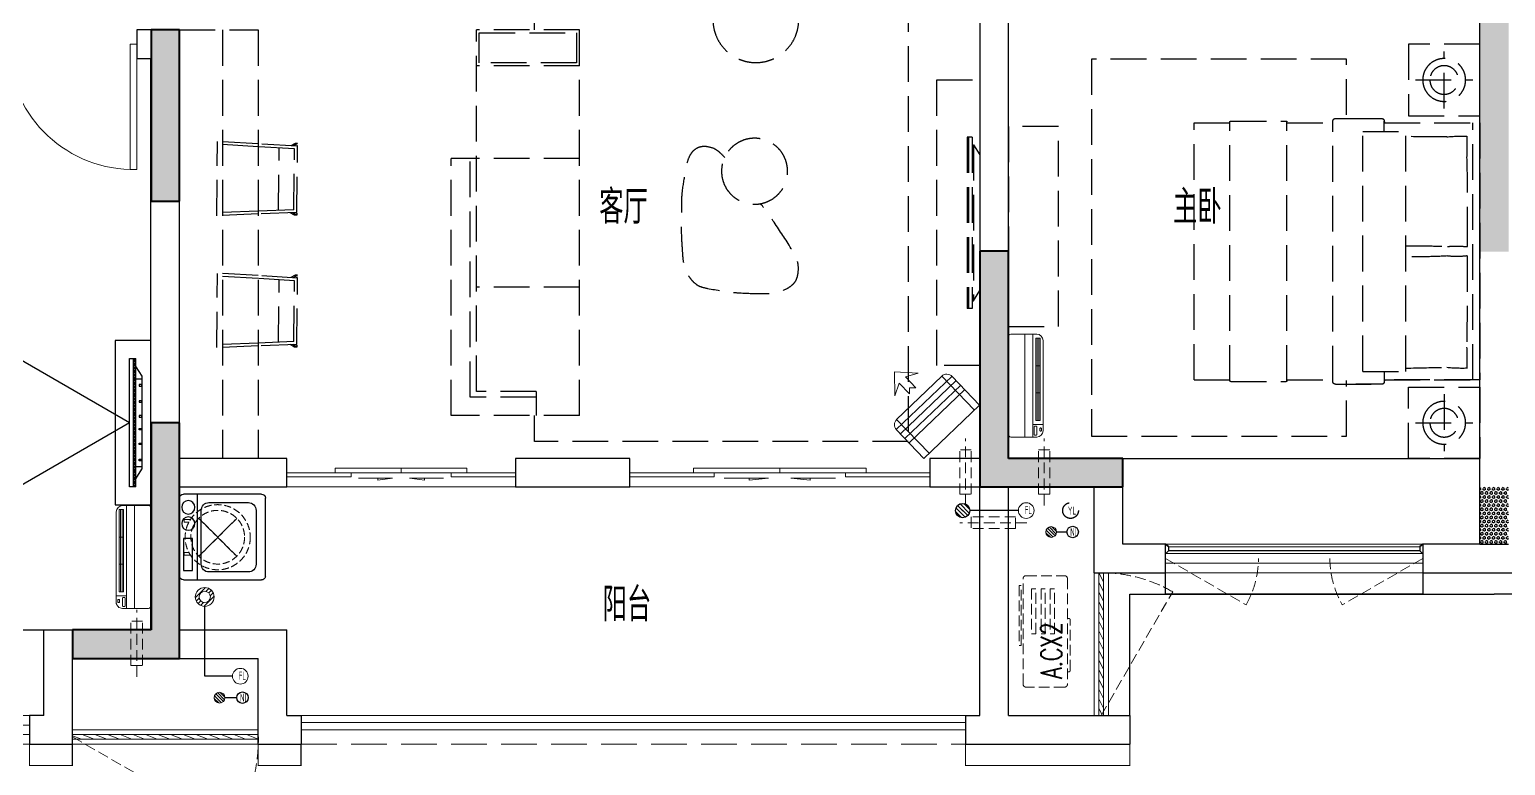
# Model space of a CAD drawing. Extents: x 3753737 to 4713801, y -857380 to 24339.
# Drawn here: x 4483999 to 4494327, y -768696 to -763543 of the extents above; entities that cross this region are included whole.
import ezdxf

# ---------------------------------------------------------------- set-up
doc = ezdxf.new("R2010")
doc.units = 0
doc.header["$LTSCALE"] = 1000
doc.header["$MEASUREMENT"] = 0
for name, pattern in [('$1$DASH', [0.35, 0.25, -0.1]), ('A户型$0$DASH', [0.35, 0.25, -0.1]), ('DASH', [0.35, 0.25, -0.1]), ('HIDDEN', [0.375, 0.25, -0.125])]:
    doc.linetypes.add(name, pattern=pattern)
doc.layers.get('0').update_dxf_attribs({"linetype": 'CONTINUOUS'})
for name, color, linetype in [('!!电气', 1, 'CONTINUOUS'), ('3-栏杆1', 252, 'CONTINUOUS'), ('3.5方案汇报，与郭总、侯月琴确定户型_t8$0$2020.03.04 -1安徽标准化洋房户型(UA）_t8_t8$0$fur', 252, 'CONTINUOUS'), ('3.5方案汇报，与郭总、侯月琴确定户型_t8$0$2020.03.04 -1安徽标准化洋房户型(UA）_t8_t8$0$FURN', 252, 'CONTINUOUS'), ('3.5方案汇报，与郭总、侯月琴确定户型_t8$0$2020.03.04 -1安徽标准化洋房户型(UA）_t8_t8$0$看线', 154, 'CONTINUOUS'), ('5fur', 175, 'CONTINUOUS'), ('LVTRY', 252, 'CONTINUOUS'), ('VPIPE-凝结', 150, 'CONTINUOUS'), ('VPIPE-雨水', 4, 'DASH'), ('WALL', 252, 'CONTINUOUS'), ('保温', 6, 'CONTINUOUS'), ('看线', 185, 'CONTINUOUS')]:
    doc.layers.add(name, color=color, linetype=linetype)
for name, color, linetype, lineweight in [('COLUMN', 252, 'CONTINUOUS', 40), ('EQUIP_地漏', 7, 'CONTINUOUS', 18), ('PUB_HATCH', 8, 'CONTINUOUS', 9), ('PUB_TEXT', 7, 'CONTINUOUS', 20), ('VPIPE-废水', 31, 'TG_F', 18), ('WINDOW', 146, 'CONTINUOUS', 20), ('平面-栏杆', 56, 'CONTINUOUS', 15), ('平面-看线', 252, 'CONTINUOUS', 15), ('平面-空调室内机', 176, 'CONTINUOUS', 9), ('平面-空调预留孔', 252, 'CONTINUOUS', 15), ('粉刷', 251, 'CONTINUOUS', 9)]:
    doc.layers.add(name, color=color, linetype=linetype, lineweight=lineweight)
doc.styles.add('_TCH_DIM', font='SIMPLEX', dxfattribs={"bigfont": 'GBCBIG'})
doc.styles.get("Standard").update_dxf_attribs({"font": 'gbenor.shx', "bigfont": 'gbcbig.shx'})
doc.styles.add('TG_LINETYPE', font='SIMPLEX', dxfattribs={"width": 0.8, "height": 3, "bigfont": 'HZTXT'})
doc.linetypes.add('TG_F', pattern='A,2,-0.3,["F",TG_LINETYPE,S=0.1,R=0,X=-0.23,Y=-0.15],0', length=2.3)

# ---------------------------------------------------------------- blocks, each defined once
blk = doc.blocks.new('GFDGFSDFGD')
at = {"layer": 'PUB_HATCH'}
for points in [[(436417, 368724), (436217, 368724), (436217, 367524), (436417, 367524)], [(443017, 365524), (443017, 365724), (442217, 365724), (442217, 367174), (442017, 367174), (442017, 365524)], [(435667, 364324), (436417, 364324), (436417, 365974), (436217, 365974), (436217, 364524), (435667, 364524)]]:
    blk.add_hatch(color=256, dxfattribs=at).paths.add_polyline_path(points)
at = {"layer": 'COLUMN', "color": 252}
for p, q in [((436417, 368724), (436217, 368724)), ((436217, 368724), (436217, 367524)), ((436417, 367524), (436417, 368724)), ((436217, 367524), (436417, 367524)), ((442217, 367174), (442017, 367174)), ((442017, 367174), (442017, 365524)), ((442217, 365724), (442217, 367174)), ((436417, 365974), (436217, 365974)), ((436217, 365974), (436217, 364524)), ((436417, 364324), (436417, 365974)), ((443017, 365724), (442217, 365724)), ((443017, 365524), (443017, 365724)), ((442017, 365524), (443017, 365524)), ((436217, 364524), (435667, 364524)), ((435667, 364524), (435667, 364324)), ((435667, 364324), (436417, 364324))]:
    blk.add_line(p, q, dxfattribs=at)
blk = doc.blocks.new('dongkong')
at = {"layer": '平面-空调预留孔', "color": 8, "linetype": 'HIDDEN', "ltscale": 0.3}
for p, q in [((-603836, 210821), (-603836, 210511)), ((-603836, 210821), (-603756, 210821)), ((-603796, 210900), (-603796, 210431)), ((-603756, 210821), (-603756, 210511))]:
    blk.add_line(p, q, dxfattribs=at)
blk.add_lwpolyline([(-603756, 210511), (-603836, 210511)], dxfattribs=at)
blk = doc.blocks.new('A$C001338C2')
at = {"color": 8}
for p, q in [((845, 304), (55, 304)), ((109, 215), (109, 304)), ((0, 249), (0, 22)), ((900, 22), (900, 249)), ((22, 0), (878, 0))]:
    blk.add_line(p, q, dxfattribs=at)
at = {"color": 8, "lineweight": 5}
for p, q in [((865, 279), (144, 279)), ((144, 279), (144, 266)), ((387, 279), (144, 279)), ((144, 279), (144, 253)), ((144, 266), (865, 266)), ((387, 240), (387, 279)), ((865, 279), (622, 279)), ((622, 279), (622, 240)), ((865, 253), (865, 279)), ((865, 266), (865, 240)), ((900, 215), (0, 215)), ((900, 143), (0, 143)), ((144, 240), (144, 253)), ((144, 253), (865, 253)), ((865, 240), (144, 240)), ((622, 240), (387, 240))]:
    blk.add_line(p, q, dxfattribs=at)
at = {"color": 8}
for points in [[(73, 275), (57, 275, -0.414214), (51, 281), (51, 283, -0.414214), (57, 289), (73, 289, -0.414214), (79, 283), (79, 281, -0.414214)], [(89, 226), (22, 226, -0.414214), (17, 232), (17, 243, -0.414214), (22, 249), (89, 249, -0.414214), (95, 243), (95, 232, -0.414214)]]:
    blk.add_lwpolyline(points, format="xyb", close=True, dxfattribs=at)
for centre, radius, start, end in [((55, 249), 55, 90, 180), ((845, 249), 55, 360, 90), ((22, 22), 22, 180, 270), ((878, 22), 22, 270, 360)]:
    blk.add_arc(centre, radius, start, end, dxfattribs=at)
blk = doc.blocks.new('$lvtry$00000171')
for p, q in [((-74, 11), (-11, 74)), ((-70, -27), (27, 70)), ((-53, -53), (53, 53)), ((-27, -70), (70, 27)), ((11, -74), (74, -11))]:
    blk.add_line(p, q)
blk.add_circle((0, 0), 75)
blk.add_point((0, 0))
blk = doc.blocks.new('$TwtSys$00000141')
at = {"color": 252}
for p, q in [((-47, 4), (-5, 46)), ((-47, 4), (-5, 46)), ((-44, -18), (18, 44)), ((-44, -18), (18, 44)), ((-33, -33), (33, 33)), ((-33, -33), (33, 33)), ((-16, -44), (44, 16)), ((-16, -44), (44, 16)), ((6, -46), (46, -6)), ((6, -46), (46, -6))]:
    blk.add_line(p, q, dxfattribs=at)
blk.add_circle((0, 0), 47, dxfattribs=at)
blk.add_circle((0, 0), 47, dxfattribs=at)
blk = doc.blocks.new('RECTANG')
for p, q in [((1, 1), (0, 1)), ((0, 1), (0, 0)), ((1, 0), (1, 1)), ((0, 0), (1, 0))]:
    blk.add_line(p, q)
blk = doc.blocks.new('洗衣机')
at = {"layer": 'LVTRY'}
for p, q in [((3791567, 243472), (3791021, 243472)), ((3791117, 243472), (3791117, 242872)), ((3790994, 243445), (3790994, 242899)), ((3791145, 242982), (3791145, 243358)), ((3791199, 243413), (3791475, 243413)), ((3791529, 243358), (3791529, 242982)), ((3791595, 242899), (3791595, 243445)), ((3791021, 242872), (3791567, 242872)), ((3791475, 242928), (3791199, 242928))]:
    blk.add_line(p, q, dxfattribs=at)
at = {"layer": 'LVTRY', "extrusion": (0, 0, -1)}
for centre, major_axis, start_param, end_param in [((3791021, 243445), (0, 27.6), -1.570796, 0), ((3791567, 243445), (0, 27.6), 0, 1.570796), ((3791055, 243380), (0, 46.9), 3.141593, 9.424778), ((3791199, 243358), (0, 54.7), 4.712389, 6.283185), ((3791475, 243358), (0, 54.7), 0, 1.570796), ((3791055, 243266), (0, 46.9), 3.141593, 9.424778), ((3791199, 242982), (0, 54.7), 3.141593, 4.712389), ((3791475, 242982), (0, 54.7), 1.570796, 3.141593), ((3791021, 242899), (0, 27.6), 3.141593, 4.712389), ((3791567, 242899), (0, 27.6), 1.570796, 3.141593)]:
    blk.add_ellipse(centre, major_axis=major_axis, ratio=0.986385, start_param=start_param, end_param=end_param, dxfattribs=at)
at = {"layer": 'LVTRY', "xscale": 63.25620569481588, "yscale": 224.5369532744355, "zscale": 64.12934308941763, "rotation": 180}
blk.add_blockref('RECTANG', (3791085, 243162), dxfattribs=at)
blk = doc.blocks.new('$TwtSys$00000543')
at = {"color": 252}
for p, q in [((-94, -9), (9, 94)), ((-9, -94), (94, 9)), ((12, 55), (42, 84)), ((40, 40), (66, 66)), ((55, 12), (84, 42)), ((-84, -42), (-55, -12)), ((-66, -66), (-40, -40)), ((-42, -84), (-12, -55))]:
    blk.add_line(p, q, dxfattribs=at)
for radius in [94, 56.4]:
    blk.add_circle((0, 0), radius, dxfattribs=at)
blk = doc.blocks.new('dnfhfn')
at = {"color": 252, "linetype": '$1$DASH', "ltscale": 0.2}
for p, q in [((102, 463, 0), (122, 463, 0)), ((102, 417, 0), (102, 463, 0)), ((122, 463, 0), (122, 429, 0)), ((353, 463, 0), (333, 463, 0)), ((333, 463, 0), (333, 429, 0)), ((353, 417, 0), (353, 463, 0))]:
    blk.add_line(p, q, dxfattribs=at)
at = {"color": 252, "linetype": '$1$DASH', "ltscale": 0.2, "elevation": 0}
for points in [[(95, 360), (95, 360), (360, 95), (360, 95)], [(360, 360), (95, 95), (95, 95), (360, 360)]]:
    blk.add_lwpolyline(points, close=True, dxfattribs=at)
at = {"color": 252, "linetype": '$1$DASH', "ltscale": 0.2}
for radius in [228, 188]:
    blk.add_circle((228, 228, 0), radius, dxfattribs=at)
blk = doc.blocks.new('A$C718F517F')
at = {"layer": '保温', "linetype": 'Continuous', "ltscale": 10}
h = blk.add_hatch(dxfattribs=at)
h.set_pattern_fill('HEX', color=251, scale=10, angle=90, style=0)
h.set_pattern_definition([(90, (-503782.455, -514000.21), (-16.49778, 1e-15), [9.525, -19.05]), (210, (-503782.455, -514000.21), (8.24889, -14.2874966), [9.525, -19.05]), (150, (-503782.455, -513990.684), (-8.24889, -14.2874966), [9.525, -19.05])])
h.paths.add_polyline_path([(0, 2048), (200, 2048), (200, 4900), (0, 4900)])
h = blk.add_hatch(dxfattribs=at)
h.set_pattern_fill('HEX', color=251, scale=10, angle=90, style=0)
h.set_pattern_definition([(90, (-503782.47, -516048.461), (-16.49778, 1e-15), [9.525, -19.05]), (210, (-503782.47, -516048.461), (8.24889, -14.2874966), [9.525, -19.05]), (150, (-503782.47, -516038.936), (-8.24889, -14.2874966), [9.525, -19.05])])
h.paths.add_polyline_path([(0, 0), (200, 0), (200, 398), (0, 398)])
at = {"layer": '保温', "color": 251, "linetype": 'ByBlock', "ltscale": 10}
blk.add_line((0, 0), (200, 0), dxfattribs=at)
blk = doc.blocks.new('fergve')
at = {"layer": '平面-空调预留孔', "color": 8, "linetype": 'DASH', "ltscale": 0.3}
for p, q in [((119063, 54988), (119063, 54978)), ((119073, 54968), (119426, 54968)), ((119436, 54978), (119436, 54988))]:
    blk.add_line(p, q, dxfattribs=at)
blk.add_lwpolyline([(119716, 54988), (118976, 54988, -0.414214), (118956, 55008), (118956, 55278, -0.414214), (118976, 55298), (119716, 55298, -0.414214), (119736, 55278), (119736, 55008, -0.414214)], format="xyb", close=True, dxfattribs=at)
for points in [[(119667, 55327), (119247, 55327), (119247, 55312), (119667, 55312)], [(119645, 55239), (119330, 55239), (119330, 55210), (119645, 55210)], [(119645, 55173), (119330, 55173), (119330, 55144), (119645, 55144)], [(119645, 55108), (119330, 55108), (119330, 55079), (119645, 55079)]]:
    blk.add_lwpolyline(points, close=True, dxfattribs=at)
for centre, start, end in [((119073, 54978), 180, 270), ((119426, 54978), 270, 0)]:
    blk.add_arc(centre, 10, start, end, dxfattribs=at)
at = {"layer": '平面-空调预留孔', "color": 8, "linetype": 'DASH', "ltscale": 0.3, "style": '_TCH_DIM', "width": 0.705882}
blk.add_text('A.CX2', height=146.9, dxfattribs=at).set_placement((119015, 55027))
blk = doc.blocks.new('dasdasf1sa2f31as32f')
at = {"color": 8}
for p, q in [((-116, 586), (43, 640)), ((83, 477), (43, 640)), ((-270, 524), (-428, 237)), ((-270, 524), (114, 314)), ((-23, 586), (-116, 586)), ((-23, 586), (-73, 493)), ((32, 555), (-18, 463)), ((83, 477), (32, 555)), ((-473, 260), (-339, 504)), ((93, 169), (-381, 428)), ((115, 208), (-359, 468)), ((135, 245), (-339, 505)), ((-31, 504), (-73, 493)), ((-18, 463), (-31, 504)), ((72, 132), (-401, 392)), ((114, 314), (-44, 26)), ((0, 0), (-473, 260)), ((134, 244), (0, 0))]:
    blk.add_line(p, q, dxfattribs=at)
for centre, start, end in [((-294, 479), 61.2593, 151.2593), ((89, 269), 331.2593, 61.2593)]:
    blk.add_arc(centre, 51.3, start, end, dxfattribs=at)
blk = doc.blocks.new('GDGDRGDGDRGDR')
at = {"layer": '平面-空调室内机', "ltscale": 0.3, "xscale": -1}
for p, rotation in [((1045713, 653503), 180), ((231446, 1046278), 270)]:
    blk.add_blockref('dongkong', p, dxfattribs=dict(at, rotation=rotation))
at = {"layer": '平面-空调预留孔', "xscale": -1, "rotation": 15.00000000331026}
blk.add_blockref('dasdasf1sa2f31as32f', (441626, 442932), dxfattribs=at)
at = {"layer": '平面-空调预留孔', "rotation": 90}
blk.add_blockref('fergve', (497618, 322375), dxfattribs=at)
blk = doc.blocks.new('FGDGDGRDGRRD')
at = {"layer": '5fur', "color": 252, "linetype": 'A户型$0$DASH'}
for p, q in [((423435, 366695), (423435, 363577)), ((426050, 366458), (426050, 366695)), ((425735, 363758), (425735, 366458)), ((425735, 366458), (426457, 366458)), ((426437, 366438), (425757, 366438)), ((425757, 366438), (425757, 366228)), ((426437, 366228), (426437, 366438)), ((426457, 363928), (426457, 366458)), ((428535, 366458), (427985, 366458)), ((427985, 366458), (427985, 363458)), ((428235, 366458), (428235, 363458)), ((428535, 363458), (428535, 366458)), ((419435, 366358), (419935, 366358)), ((419435, 365858), (419435, 366358)), ((419435, 366358), (419935, 366358)), ((419435, 365858), (419435, 366358)), ((419685, 365908), (419685, 366308)), ((419685, 365908), (419685, 366308)), ((419935, 366358), (419935, 365858)), ((419935, 366358), (419935, 365858)), ((420369, 365863), (420369, 366254)), ((420369, 366254), (422153, 366254)), ((420369, 365863), (420369, 366254)), ((420369, 366254), (422153, 366254)), ((422153, 366254), (422153, 363613)), ((422153, 366254), (422153, 363613)), ((425735, 366208), (426457, 366208)), ((425757, 366228), (426437, 366228)), ((419885, 366108), (419485, 366108)), ((419885, 366108), (419485, 366108)), ((423235, 366108), (422935, 366108)), ((422935, 366108), (422935, 364108)), ((423235, 364108), (423235, 366108)), ((419935, 365858), (419435, 365858)), ((419935, 365858), (419435, 365858)), ((419435, 365808, 0), (419435, 364008)), ((419435, 364008), (419435, 365808, 0)), ((420104, 365808, 0), (419435, 365808)), ((419435, 365808, 0), (419435, 364008)), ((419435, 364008), (419435, 365808, 0)), ((420104, 365808, 0), (419435, 365808)), ((419485, 364008, 0), (419485, 365808, 0)), ((419485, 364008, 0), (419485, 365808, 0)), ((419954, 364068, 0), (419954, 365748, 0)), ((420254, 365748, 0), (419954, 365748, 0)), ((419954, 364068, 0), (419954, 365748, 0)), ((420254, 365748, 0), (419954, 365748, 0)), ((420105, 365826, 0), (420102, 365808, 0)), ((420105, 365826, 0), (420102, 365808, 0)), ((420104, 365748, 0), (420104, 365820, 0)), ((420104, 365748, 0), (420104, 365820, 0)), ((420107, 365832, 0), (420105, 365826, 0)), ((420107, 365832, 0), (420105, 365826, 0)), ((420113, 365837, 0), (420107, 365832, 0)), ((420113, 365837, 0), (420107, 365832, 0)), ((420122, 365838, 0), (420113, 365837, 0)), ((420122, 365838, 0), (420113, 365837, 0)), ((420303, 365838, 0), (420122, 365838, 0)), ((420446, 365838, 0), (420122, 365838, 0)), ((420303, 365838, 0), (420122, 365838, 0)), ((420446, 365838, 0), (420122, 365838, 0)), ((420254, 364068, 0), (420254, 365748, 0)), ((420254, 364068, 0), (420254, 365748, 0)), ((420464, 363996, 0), (420464, 365820, 0)), ((420464, 363996, 0), (420464, 365820, 0)), ((420785, 365808, 0), (420464, 365808, 0)), ((420785, 365808, 0), (420464, 365808, 0)), ((420785, 364002, 0), (420785, 365814, 0)), ((420785, 364002, 0), (420785, 365814, 0)), ((421179, 365820, 0), (420791, 365820, 0)), ((421179, 365820, 0), (420791, 365820, 0)), ((421185, 364002, 0), (421185, 365814, 0)), ((421185, 364002, 0), (421185, 365814, 0)), ((421435, 365808, 0), (421185, 365808, 0)), ((421435, 365808, 0), (421185, 365808, 0)), ((421435, 364008, 0), (421435, 365808, 0)), ((421435, 364008, 0), (421435, 365808, 0)), ((422385, 364383), (422385, 365783)), ((422385, 365783), (422735, 365783)), ((422385, 364383), (422385, 365783)), ((422385, 365783), (422735, 365783)), ((422735, 365783), (422735, 364383)), ((422735, 365783), (422735, 364383)), ((422978, 365655), (422935, 365584)), ((422978, 365655), (422935, 365584)), ((422978, 365655), (422978, 364562)), ((422987, 365655), (422978, 365655)), ((422978, 365655), (422978, 364562)), ((422987, 365655), (422978, 365655)), ((422987, 365708), (422987, 364508)), ((422987, 365708), (423024, 365708)), ((422987, 365708), (422987, 364508)), ((422987, 365708), (423024, 365708)), ((423024, 365708), (423008, 365708)), ((423024, 365708), (423008, 365708)), ((423014, 365708), (423014, 364508)), ((423014, 365708), (423014, 364508)), ((423024, 365708), (423024, 364508)), ((423024, 365708), (423024, 364508)), ((427709, 365664), (427726, 365664)), ((427709, 365664), (427737, 365647)), ((427709, 365645), (427985, 365661)), ((427709, 365651), (427716, 365645)), ((427714, 365180), (427709, 365645)), ((427726, 365664), (427757, 365648)), ((427730, 365626), (427985, 365641)), ((427985, 365661), (428269, 365678)), ((427985, 365641), (428270, 365658)), ((428275, 365158), (428269, 365678)), ((422935, 365584), (422935, 364633)), ((425735, 365558), (426635, 365558)), ((426502, 363888), (426502, 365558)), ((426635, 363758), (426635, 365558)), ((427734, 365200), (427730, 365626)), ((427842, 365195), (427838, 365633)), ((427714, 365180), (427985, 365170)), ((427714, 365175), (427721, 365180)), ((427714, 365161), (427742, 365179)), ((427714, 365175), (427714, 365161)), ((427714, 365161), (427731, 365161)), ((427731, 365161), (427761, 365178)), ((427734, 365200), (427985, 365190)), ((427985, 365190), (428274, 365178)), ((427985, 365170), (428275, 365158)), ((427709, 364741), (427726, 364741)), ((427709, 364741), (427737, 364723)), ((427709, 364721), (427985, 364738)), ((427709, 364727), (427716, 364722)), ((427714, 364257), (427709, 364721)), ((427726, 364741), (427757, 364724)), ((427730, 364702), (427985, 364718)), ((427842, 364271), (427838, 364709)), ((427985, 364738), (428269, 364754)), ((427985, 364718), (428270, 364734)), ((428275, 364234), (428269, 364754)), ((422978, 364562), (422935, 364633)), ((425735, 364658), (426457, 364658)), ((427734, 364276), (427730, 364702)), ((422987, 364562), (422978, 364562)), ((422987, 364508), (423024, 364508)), ((422735, 364383), (422385, 364383)), ((422735, 364383), (422385, 364383)), ((427714, 364257), (427985, 364246)), ((427714, 364251), (427721, 364256)), ((427714, 364237), (427742, 364255)), ((427714, 364251), (427714, 364237)), ((427714, 364237), (427731, 364237)), ((427731, 364237), (427761, 364255)), ((427734, 364276), (427985, 364266)), ((427985, 364266), (428274, 364254)), ((427985, 364246), (428275, 364234)), ((422935, 364108), (423235, 364108)), ((419435, 364008), (420102, 364008, 0)), ((420104, 364008, 0), (419435, 364008)), ((419435, 364008), (420102, 364008, 0)), ((420104, 364008, 0), (419435, 364008)), ((420254, 364068, 0), (419954, 364068, 0)), ((420254, 364068, 0), (419954, 364068, 0)), ((420102, 364008, 0), (420104, 363989, 0)), ((420102, 364008, 0), (420104, 363989, 0)), ((420104, 364068, 0), (420104, 363996, 0)), ((420104, 364068, 0), (420104, 363996, 0)), ((420104, 363989, 0), (420111, 363981, 0)), ((420104, 363989, 0), (420111, 363981, 0)), ((420369, 363613), (420369, 364003)), ((420369, 363613), (420369, 364003)), ((420785, 364008, 0), (420464, 364008, 0)), ((420785, 364008, 0), (420464, 364008, 0)), ((421179, 363996, 0), (420791, 363996, 0)), ((421179, 363996, 0), (420791, 363996, 0)), ((421435, 364008, 0), (421185, 364008, 0)), ((421435, 364008, 0), (421185, 364008, 0)), ((419935, 363958), (419435, 363958)), ((419435, 363958), (419435, 363458)), ((419935, 363958), (419435, 363958)), ((419435, 363958), (419435, 363458)), ((419685, 363908), (419685, 363508)), ((419685, 363908), (419685, 363508)), ((419935, 363458), (419935, 363958)), ((419935, 363458), (419935, 363958)), ((420111, 363981, 0), (420122, 363978, 0)), ((420111, 363981, 0), (420122, 363978, 0)), ((420122, 363978, 0), (420303, 363978, 0)), ((420446, 363978, 0), (420122, 363978, 0)), ((420122, 363978, 0), (420303, 363978, 0)), ((420446, 363978, 0), (420122, 363978, 0)), ((420303, 363978, 0), (420303, 363978, 0)), ((420303, 363978, 0), (420303, 363978, 0)), ((426040, 363928), (426457, 363928)), ((426040, 363928), (426040, 363758)), ((426040, 363888), (426502, 363888)), ((419885, 363708), (419485, 363708)), ((419885, 363708), (419485, 363708)), ((425735, 363758), (426635, 363758)), ((426050, 363577), (426050, 363758)), ((422153, 363613), (420369, 363613)), ((422153, 363613), (420369, 363613)), ((423435, 363577), (426050, 363577)), ((419435, 363458), (419935, 363458)), ((419435, 363458), (419935, 363458)), ((427985, 363458), (428535, 363458))]:
    blk.add_line(p, q, dxfattribs=at)
for centre, radius in [((424502, 366530), 300), ((419685, 366108), 150), ((419685, 366108), 150), ((419685, 366108), 100), ((419685, 366108), 100), ((424511, 365469), 231), ((419685, 363708), 150), ((419685, 363708), 150), ((419685, 363708), 100), ((419685, 363708), 100)]:
    blk.add_circle(centre, radius, dxfattribs=at)
for centre, radius, start, end in [((420122, 365820, 0), 18, 90, 180), ((420122, 365820, 0), 18, 90, 180), ((420446, 365820, 0), 18, 0, 90), ((420446, 365820, 0), 18, 0, 90), ((420791, 365814, 0), 6, 90, 180), ((420791, 365814, 0), 6, 90, 180), ((421179, 365814, 0), 6, 0, 90), ((421179, 365814, 0), 6, 0, 90), ((421458, 365648, 0), 1932, 178.0298, 182.4617), ((421458, 365648, 0), 1932, 178.0298, 182.4617), ((419559, 364562, 0), 1153, 84.6984, 91.5682), ((419559, 364562, 0), 1153, 84.6984, 91.5682), ((419747, 371328, 0), 5619, 269.1694, 272.1087), ((419747, 371328, 0), 5619, 269.1694, 272.1087), ((426651, 365325, 0), 7127, 178.0255, 181.0678), ((426651, 365325, 0), 7127, 178.0255, 181.0678), ((457242, 365061, 0), 37717, 179.8018, 180.1836), ((457242, 365061, 0), 37717, 179.8018, 180.1836), ((419599, 364283, 0), 662, 84.5772, 96.3929), ((419599, 364283, 0), 662, 84.5772, 96.3929), ((419867, 361236, 0), 3711, 88.6942, 93.1822), ((419867, 361236, 0), 3711, 88.6942, 93.1822), ((442429, 364673, 0), 22905, 179.4928, 181.1014), ((442429, 364673, 0), 22905, 179.4928, 181.1014), ((419599, 365534, 0), 662, 263.5802, 275.4228), ((419599, 365534, 0), 662, 263.5802, 275.4228), ((419867, 368581, 0), 3711, 266.8178, 271.3058), ((419867, 368581, 0), 3711, 266.8178, 271.3058), ((421458, 364155, 0), 1932, 177.5383, 181.9702), ((421458, 364155, 0), 1932, 177.5383, 181.9702), ((419559, 365242, 0), 1153, 268.4318, 275.3016), ((419559, 365242, 0), 1153, 268.4318, 275.3016), ((419747, 358475, 0), 5619, 87.8913, 90.8306), ((419747, 358475, 0), 5619, 87.8913, 90.8306), ((420122, 363996, 0), 18, 180, 270), ((420122, 363996, 0), 18, 180, 270), ((420446, 363996, 0), 18, 270, 0), ((420446, 363996, 0), 18, 270, 0), ((420791, 364002, 0), 6, 180, 270), ((420791, 364002, 0), 6, 180, 270), ((421179, 364002, 0), 6, 270, 0), ((421179, 364002, 0), 6, 270, 0)]:
    blk.add_arc(centre, radius, start, end, dxfattribs=at)
for points, knots in [([(424797, 365629), (424814, 365634), (424845, 365644), (424900, 365641), (424948, 365611), (424986, 365538), (425002, 365431), (425025, 365302), (425021, 365163), (425026, 365034), (425017, 364916), (425011, 364813), (424973, 364726), (424910, 364663), (424795, 364640), (424656, 364616), (424495, 364613), (424373, 364610), (424290, 364642), (424219, 364688), (424201, 364767), (424208, 364851), (424275, 364963), (424362, 365095), (424436, 365199), (424468, 365242)], [6220.354956, 6220.354956, 6220.354956, 6220.354956, 6328.248444, 6424.175246, 6551.938256, 6664.444537, 6925.611536, 7222.839725, 7482.686159, 7791.452209, 8032.235501, 8220.613415, 8433.331676, 8613.33223, 8743.051056, 9155.054309, 9500.513737, 9749.309695, 9902.88319, 10060.117754, 10246.160301, 10376.205536, 10582.082087, 11043.082338, 11376.115328, 11376.115328, 11376.115328, 11376.115328]), ([(424720, 365566), (424729, 365576), (424748, 365595), (424774, 365617), (424792, 365626), (424797, 365629)], [6012.273466, 6012.273466, 6012.273466, 6012.273466, 6091.3752, 6182.540427, 6220.354956, 6220.354956, 6220.354956, 6220.354956])]:
    blk.add_open_spline(points, degree=3, knots=knots, dxfattribs=at)
blk = doc.blocks.new('3.5方案汇报，与郭总、侯月琴确定户型_t8$0$2020.03.04 -1安徽标准化洋房户型(UA）_t8_t8$0$sdfgsdfgsdfg')
at = {"layer": '3.5方案汇报，与郭总、侯月琴确定户型_t8$0$2020.03.04 -1安徽标准化洋房户型(UA）_t8_t8$0$FURN'}
h = blk.add_hatch(dxfattribs=at)
h.set_pattern_fill('ANSI31', color=256, scale=100, angle=225, style=0)
h.set_pattern_definition([(360, (-130272.125, -44238.089), (4e-15, 9.152), [])])
h.paths.add_polyline_path([(-68957.8, -54984.3), (-68957.8, -54178.9), (-68972, -54178.9), (-68972, -54984.3)])
for p, q in [((-68997.5, -54581.6), (-70393.9, -53775.4)), ((-68957.8, -54178.9), (-68997.5, -54178.9)), ((-68997.5, -54178.9), (-68997.5, -54984.3)), ((-68972, -54178.9), (-68972, -54984.3)), ((-68957.8, -54178.9), (-68957.8, -54984.3)), ((-68957.8, -54230.8), (-68920, -54290.5)), ((-68957.8, -54306.5), (-68920, -54306.5)), ((-68937.6, -54343.1), (-68937.6, -54352.6)), ((-68920, -54343.1), (-68937.6, -54343.1)), ((-68920, -54872.7), (-68920, -54290.5)), ((-68920, -54352.6), (-68920, -54343.1)), ((-68937.6, -54352.6), (-68920, -54352.6)), ((-68937.6, -54444.2), (-68937.6, -54453.8)), ((-68920, -54444.2), (-68937.6, -54444.2)), ((-68937.6, -54453.8), (-68920, -54453.8)), ((-68920, -54453.8), (-68920, -54444.2)), ((-68997.5, -54581.6), (-70393.9, -55387.8)), ((-68937.6, -54536.4), (-68937.6, -54546)), ((-68920, -54536.4), (-68937.6, -54536.4)), ((-68937.6, -54546), (-68920, -54546)), ((-68937.6, -54626.8), (-68937.6, -54617.2)), ((-68937.6, -54617.2), (-68920, -54617.2)), ((-68920, -54546), (-68920, -54536.4)), ((-68920, -54617.2), (-68920, -54626.8)), ((-68920, -54626.8), (-68937.6, -54626.8)), ((-68937.6, -54719), (-68937.6, -54709.4)), ((-68937.6, -54709.4), (-68920, -54709.4)), ((-68920, -54709.4), (-68920, -54719)), ((-68920, -54719), (-68937.6, -54719)), ((-68957.8, -54856.7), (-68920, -54856.7)), ((-68957.8, -54932.4), (-68920, -54872.7)), ((-68937.6, -54820.1), (-68937.6, -54810.6)), ((-68937.6, -54810.6), (-68920, -54810.6)), ((-68920, -54820.1), (-68937.6, -54820.1)), ((-68920, -54810.6), (-68920, -54820.1)), ((-68997.5, -54984.3), (-68957.8, -54984.3))]:
    blk.add_line(p, q, dxfattribs=at)
blk = doc.blocks.new('$DorLib2D$00000138')
at = {"color": 0, "linetype": 'Continuous'}
for p, q in [((-0.2875, 0), (-0.2875, 0.1538)), ((-0.2875, 0.1538), (0, 0.1538)), ((0, 0.1538), (0, 0)), ((0.2875, 0.1538), (0, 0.1538)), ((0.2875, 0), (0.2875, 0.1538)), ((-0.5, -0.1399), (-0.5, 0)), ((-0.5, 0), (-0.2188, 0)), ((0, 0), (-0.2875, 0)), ((-0.2188, 0), (-0.2188, -0.1399)), ((0, 0), (0.2875, 0)), ((0.2188, 0), (0.2188, -0.1399)), ((0.5, 0), (0.2188, 0)), ((0.5, 0), (0.5, -0.1946)), ((0.5, -0.1399), (0.5, 0)), ((-0.2188, -0.1399), (-0.5, -0.1399)), ((0.2188, -0.1399), (0.5, -0.1399)), ((-0.1857, -0.186), (-0.037, -0.186)), ((-0.037, -0.186), (-0.1019, -0.2583)), ((-0.1019, -0.2583), (-0.1019, -0.186)), ((0.1857, -0.186), (0.037, -0.186)), ((0.037, -0.186), (0.1019, -0.2583)), ((0.1019, -0.2583), (0.1019, -0.186))]:
    blk.add_line(p, q, dxfattribs=at)
blk = doc.blocks.new('$WINLIB2D$00000001')
at = {"color": 0}
for points in [[(-0.5, 0.5), (-0.5, -0.5)], [(-0.5, 0.5), (0.5, 0.5)], [(0.5, -0.5), (0.5, 0.5)], [(0.5, 0.1667), (-0.5, 0.1667)], [(0.5, -0.1667), (-0.5, -0.1667)], [(-0.5, -0.5), (0.5, -0.5)]]:
    blk.add_lwpolyline(points, dxfattribs=at)
blk = doc.blocks.new('$WINLIB2D$00000039')
at = {"color": 0}
for points in [[(-0.5, 0.5), (-0.5, -0.5)], [(0.5, 0.5), (-0.5, 0.5)], [(0.5, -0.5), (0.5, 0.5)], [(-0.5, 0.1667), (0.5, 0.1667)], [(-0.3839, -0.1667), (-0.448, 0.1667)], [(-0.3159, -0.1667), (-0.38, 0.1667)], [(-0.2479, -0.1667), (-0.312, 0.1667)], [(-0.1799, -0.1667), (-0.244, 0.1667)], [(-0.1119, -0.1667), (-0.176, 0.1667)], [(-0.0439, -0.1667), (-0.108, 0.1667)], [(0.0241, -0.1667), (-0.04, 0.1667)], [(0.0921, -0.1667), (0.028, 0.1667)], [(0.16, -0.1667), (0.0959, 0.1667)], [(0.228, -0.1667), (0.1639, 0.1667)], [(0.296, -0.1667), (0.2319, 0.1667)], [(0.364, -0.1667), (0.2999, 0.1667)], [(0.432, -0.1667), (0.3679, 0.1667)], [(0.5, -0.1667), (0.4359, 0.1667)], [(-0.4519, -0.1667), (-0.5, 0.0836)], [(-0.5, -0.1667), (0.5, -0.1667)], [(0.5, -0.5), (-0.5, -0.5)]]:
    blk.add_lwpolyline(points, dxfattribs=at)
blk = doc.blocks.new('$DorLib2D$00000001')
for p, q in [((0.45, 0.975), (0.5, 0.975)), ((0.45, 0), (0.45, 0.975)), ((0.5, 0), (0.5, 0.975)), ((0.5, 0), (0.45, 0))]:
    blk.add_line(p, q)
at = {"lineweight": 13}
blk.add_arc((0.475, 0), 0.975, 91.4693, 180, dxfattribs=at)
blk = doc.blocks.new('A$C1C403CBE')
at = {"color": 252, "const_width": 8}
for points in [[(15050, -100), (15050, -250), (14750, -250), (14750, -100)], [(16650, -100), (16650, -250), (16350, -250), (16350, -100)], [(22450, -100), (22450, -250), (21300, -250), (21300, -100)]]:
    blk.add_lwpolyline(points, dxfattribs=at)
at = {"layer": '3-栏杆1', "color": 252}
for p, q in [((22720.3, 1282.2), (22700, 1300)), ((22700, 1300), (22720.3, 1282.2)), ((22720.3, 1252.9), (22700, 1233.1)), ((22700, 1233.1), (22720.3, 1252.9)), ((22720.3, 1282.1), (24479.7, 1282.2)), ((22720.3, 1282.2), (22720.3, 1252.9)), ((24479.7, 1252.9), (22720.3, 1252.9)), ((24479.7, 1282.2), (24500, 1300)), ((24500, 1300), (24479.7, 1282.2)), ((24479.7, 1282.2), (24479.7, 1252.9)), ((24500, 1233.1), (24479.7, 1252.9))]:
    blk.add_line(p, q, dxfattribs=at)
at = {"layer": '3.5方案汇报，与郭总、侯月琴确定户型_t8$0$2020.03.04 -1安徽标准化洋房户型(UA）_t8_t8$0$FURN', "ltscale": 0.3}
blk.add_lwpolyline([(15350, 1575), (15600, 1575), (15600, 2725), (15350, 2725)], close=True, dxfattribs=at)
at = {"layer": '3.5方案汇报，与郭总、侯月琴确定户型_t8$0$2020.03.04 -1安徽标准化洋房户型(UA）_t8_t8$0$看线', "color": 252, "ltscale": 10}
for p, q in [((22400, 1900), (24900, 1900)), ((12600, 700), (14850, 700))]:
    blk.add_line(p, q, dxfattribs=at)
at = {"layer": 'VPIPE-凝结', "color": 252, "ltscale": 0.1}
blk.add_line((21670, 1535), (21330, 1535), dxfattribs=at)
for points in [[(21937.6, 1385), (22010, 1385)], [(16170, 375), (15975.9, 375), (15975.9, 864.2)], [(16117.6, 225), (16200, 225)]]:
    blk.add_lwpolyline(points, dxfattribs=at)
at = {"layer": 'VPIPE-凝结', "color": 252}
for centre in [(22050, 1385), (16240, 225)]:
    blk.add_circle(centre, 40, dxfattribs=at)
at = {"layer": 'VPIPE-废水', "color": 252}
for centre in [(21725, 1535), (16225, 375)]:
    blk.add_circle(centre, 55, dxfattribs=at)
at = {"layer": 'VPIPE-雨水', "color": 252}
blk.add_circle((22035, 1535), 55, dxfattribs=at)
at = {"layer": 'WALL', "color": 252}
for p, q in [((24900, 1300), (24900, 6200)), ((21400, 5200), (21400, 1900)), ((21600, 1900), (21600, 5200)), ((15800, 4900), (15500, 4900)), ((15500, 4900), (15500, 4700)), ((15800, 1900), (15800, 4900)), ((15500, 4700), (15600, 4700)), ((15600, 1800), (15600, 4700)), ((16550.1, 1900), (15800, 1900)), ((16550.1, 1700), (16550.1, 1900)), ((18950, 1900), (18150.1, 1900)), ((18150.1, 1900), (18150.1, 1700)), ((18950, 1700), (18950, 1900)), ((21400, 1900), (21050, 1900)), ((21050, 1900), (21050, 1700)), ((21600, 1900), (22400, 1900)), ((22400, 1300), (22400, 1900)), ((15600, 700), (15600, 1800)), ((15800, 1700), (16550.1, 1700)), ((15800, 700), (15800, 1700)), ((18150.1, 1700), (18950, 1700)), ((21050, 1700), (21400, 1700)), ((21400, 100), (21400, 1700)), ((21600, 1700), (22200, 1700)), ((21600, 100), (21600, 1700)), ((22200, 1100), (22200, 1700)), ((22700, 1300), (22400, 1300)), ((22700, 1100), (22700, 1300)), ((24900, 1300), (24500, 1300)), ((24500, 1300), (24500, 1100)), ((22200, 1100), (22700, 1100)), ((24500, 1100), (25000, 1100)), ((25000, 1100), (25500, 1100)), ((14850, 700), (15600, 700)), ((14850, 100), (14850, 700)), ((15800, 700), (16550, 700)), ((16550, 100), (16550, 700)), ((15050, 500), (15700, 500)), ((15050, -100), (15050, 500)), ((15700, 500), (16350, 500)), ((16350, 0), (16350, 500)), ((14850, 100), (14750, 100)), ((14750, 100), (14750, -100)), ((16350, -100), (16350, 0)), ((16550, 100), (16650, 100)), ((16650, 100), (16650, -100)), ((21300, 100), (21400, 100)), ((21300, 100), (21300, -100)), ((21600, 100), (22450, 100)), ((22450, 100), (22450, -100)), ((14750, -100), (15050, -100)), ((16350, -100), (16550, -100)), ((16550, -100), (16550, -100)), ((16550, -100), (16650, -100)), ((21300, -100), (21500, -100)), ((21500, -100), (22450, -100))]:
    blk.add_line(p, q, dxfattribs=at)
at = {"layer": 'WINDOW', "color": 252}
for p, q in [((16550.1, 1700), (18150.1, 1700)), ((18950, 1700), (21050, 1700))]:
    blk.add_line(p, q, dxfattribs=at)
at = {"layer": 'WINDOW', "color": 252, "linetype": 'DASH', "ltscale": 0.3}
for points in [[(22700, 1200), (23263.1, 875.4, 0.1314846), (23350, 1200)], [(24500, 1200), (23936.9, 875.4, -0.1314846), (23850, 1200)], [(22250, 100), (22750, 966, 0.1316525), (22250, 1100)], [(15051.9, -50), (16177.8, -700, 0.1316525), (16351.9, -50)]]:
    blk.add_lwpolyline(points, format="xyb", dxfattribs=at)
at = {"layer": '平面-栏杆', "color": 252}
for points in [[(16650, 50), (21300, 50)], [(16650, 0), (21300, 0)]]:
    blk.add_lwpolyline(points, dxfattribs=at)
at = {"layer": '平面-看线', "color": 252}
blk.add_lwpolyline([(16650, 100), (21300, 100)], dxfattribs=at)
at = {"layer": '平面-看线', "color": 252, "linetype": 'DASH'}
blk.add_lwpolyline([(16650, -100), (21300, -100)], dxfattribs=at)
at = {"layer": '看线', "color": 252, "ltscale": 0.5}
for points in [[(24500, 1100), (24500, 950), (22700, 950), (22700, 1100)], [(22450, 100), (22450, 950), (25000, 950)], [(27550, 100), (27550, 950), (25000, 950)]]:
    blk.add_lwpolyline(points, dxfattribs=at)
at = {"color": 252}
for name, p in [('GFDGFSDFGD', (-420616.6, -363823.7)), ('A$C718F517F', (24900, 1300)), ('GDGDRGDGDRGDR', (-420616.6, -441032.1))]:
    blk.add_blockref(name, p, dxfattribs=at)
at = {"xscale": -1}
blk.add_blockref('FGDGDGRDGRRD', (444334.8, -361558.3), dxfattribs=at)
at = {"layer": '3.5方案汇报，与郭总、侯月琴确定户型_t8$0$2020.03.04 -1安徽标准化洋房户型(UA）_t8_t8$0$fur', "xscale": -1.1175, "yscale": 1.1175, "zscale": 1.1175, "rotation": 180}
blk.add_blockref('3.5方案汇报，与郭总、侯月琴确定户型_t8$0$2020.03.04 -1安徽标准化洋房户型(UA）_t8_t8$0$sdfgsdfgsdfg', (92554.7, -58844.9), dxfattribs=at)
at = {"layer": 'EQUIP_地漏', "color": 252, "xscale": 0.8, "yscale": -0.8, "zscale": 0.8}
for p, rotation in [((21900, 1385), 180), ((16080, 225), 179.999999999993)]:
    blk.add_blockref('$TwtSys$00000141', p, dxfattribs=dict(at, rotation=rotation))
at = {"layer": 'EQUIP_地漏', "color": 252, "xscale": 0.7000000000000001, "yscale": 0.7000000000000001, "zscale": 0.7000000000000001}
blk.add_blockref('$TwtSys$00000543', (15975.9, 930), dxfattribs=at)
at = {"layer": 'LVTRY', "color": 252, "xscale": 0.6666666667107825, "yscale": 0.6666666667107825, "rotation": 269.9999999939778}
blk.add_blockref('$lvtry$00000171', (21280, 1535), dxfattribs=at)
at = {"layer": 'WINDOW', "color": 252}
for name, p, xscale, yscale, zscale, rotation in [('$DorLib2D$00000001', (15050, 4800), 900, -900, 900, 1.101422729913818e-09), ('$DorLib2D$00000138', (17350.1, 1800), 1600, 200, 1600, 1.05571687412389e-09), ('$DorLib2D$00000138', (20000, 1800), 2100, 200, 2100, 1.05571687412389e-09), ('$WINLIB2D$00000001', (23600, 1200), 1800, 200, 1800, 179.9999999950641), ('$WINLIB2D$00000039', (22250, 600), -1000, 100, -1000, 270)]:
    blk.add_blockref(name, p, dxfattribs=dict(at, xscale=xscale, yscale=yscale, zscale=zscale, rotation=rotation))
for name, p, xscale, yscale, zscale in [('$WINLIB2D$00000001', (13950, 0), 1600, -200, 1600), ('$WINLIB2D$00000039', (15701, -50), 1299.999999983003, 100, 1299.999999983003)]:
    blk.add_blockref(name, p, dxfattribs=dict(at, xscale=xscale, yscale=yscale, zscale=zscale))
at = {"layer": '平面-空调室内机', "color": 252, "ltscale": 0.3, "rotation": 180}
blk.add_blockref('dongkong', (-581945.9, 212470.8), dxfattribs=at)
at = {"layer": '平面-空调室内机', "color": 252, "ltscale": 0.3, "xscale": -1, "rotation": 180}
for p in [(625646.1, 212470.8), (619295.9, 211270.8)]:
    blk.add_blockref('dongkong', p, dxfattribs=at)
at = {"layer": '平面-空调预留孔', "color": 252, "yscale": 0.800000000046565, "zscale": 0.800000000046565}
for p, xscale, rotation in [((21600.1, 2050), -0.800000000046565, 269.9999997665698), ((15599.8, 850), 0.800000000046565, 90.00000023343011)]:
    blk.add_blockref('A$C001338C2', p, dxfattribs=dict(at, xscale=xscale, rotation=rotation))
at = {"layer": '平面-空调预留孔', "color": 252, "rotation": 89.99999999999304}
blk.add_blockref('dnfhfn', (16295.1, 1120.3, 0), dxfattribs=at)
at = {"layer": '粉刷', "color": 252}
blk.add_blockref('洗衣机', (-3775193.7, -241822.4), dxfattribs=at)
at = {"layer": 'PUB_TEXT', "color": 252}
for s, p in [('客厅', (18737.1, 3542.5)), ('主卧', (22752, 3542.5)), ('阳台', (18760.5, 759.3))]:
    blk.add_text(s, height=236.31, dxfattribs=at).set_placement(p)
at = {"layer": 'PUB_TEXT', "color": 252, "width": 0.6}
for s, p in [('FL', (21714, 1511.2)), ('YL', (22016.8, 1507)), ('NL', (22033.2, 1357)), ('FL', (16214, 351.2)), ('NL', (16223.2, 197))]:
    blk.add_text(s, height=56, dxfattribs=at).set_placement(p)

msp = doc.modelspace()

# ---------------------------------------------------------------- block references
at = {"layer": '!!电气'}
msp.add_blockref('A$C1C403CBE', (4469248.6, -768446.5), dxfattribs=at)

doc.saveas('drawing.dxf')
